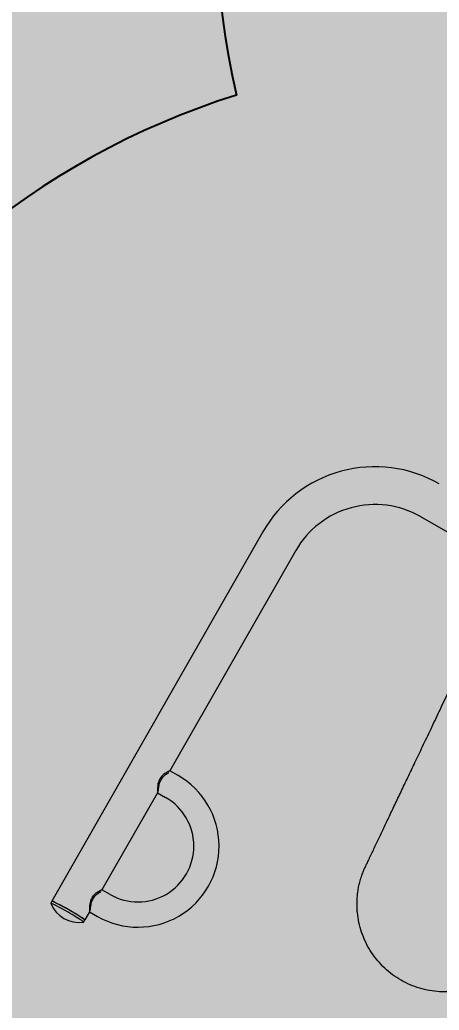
# Model space of a CAD drawing. Header units: millimetres. Extents: x 460 to 723, y 360 to 962.
# Drawn here: x 584.187 to 584.988, y 583.614 to 585.507 of the extents above; entities that cross this region are included whole.
import ezdxf
from ezdxf.lldxf.tags import DXFTag

# ---------------------------------------------------------------- set-up
doc = ezdxf.new("R2010")
doc.units = ezdxf.units.MM
doc.layers.get('0').update_dxf_attribs({"true_color": 0xc2ced6})
for name, color, linetype in [('Default', 7, 'Continuous'), ('DV3_Predeterminado', 7, 'Continuous'), ('G-ACOTADO LOTES', 251, 'Continuous')]:
    doc.layers.add(name, color=color, linetype=linetype)
doc.layers.add('Menorca-Parques-A-Bruñas', color=252, linetype='Continuous', lineweight=5)
doc.styles.add('01COTAS', font='romans.shx')
tags = doc.linetypes.add('DOT2', pattern=[3.175, 0, -3.175]).pattern_tags.tags
tags[6:7] = [DXFTag(74, 4), DXFTag(75, 0), DXFTag(340, '0'), DXFTag(46, 0.0), DXFTag(50, 0.0), DXFTag(44, 0.0), DXFTag(45, 0.0)]
tags[4:5] = [DXFTag(74, 4), DXFTag(75, 0), DXFTag(340, '0'), DXFTag(46, 0.0), DXFTag(50, 0.0), DXFTag(44, 0.0), DXFTag(45, 0.0)]
doc.dimstyles.new('DIM-50-PLANTA', dxfattribs={"dimscale": 0.05, "dimtxt": 2, "dimasz": 2, "dimexe": 2, "dimexo": 2, "dimgap": 1, "dimtad": 1, "dimzin": 4, "dimdsep": 46, "dimtxsty": '01COTAS', "dimblk": 'ARCHTICK', "dimcen": 25, "dimclrd": 256, "dimclre": 256, "dimclrt": 2, "dimadec": 0, "dimazin": 3, "dimtfac": 1, "dimtmove": 2, "dimatfit": 3, "dimfxl": 2, "dimtolj": 1, "dimtzin": 0, "dimarcsym": 0})

# ---------------------------------------------------------------- blocks, each defined once
blk = doc.blocks.new('SE2')
at = {"layer": 'DV3_Predeterminado', "color": 7, "linetype": 'Continuous', "lineweight": 18}
for p, q in [((86.964, 110.373), (86.889, 110.373)), ((100.45, 110.373), (86.964, 110.373)), ((86.889, 109.173), (86.964, 109.173)), ((87.263, 109.173), (86.964, 109.173)), ((87.263, 109.173), (87.263, 108.873)), ((88.063, 108.873), (88.063, 109.174)), ((91.609, 109.173), (88.063, 109.173)), ((91.609, 109.173), (91.609, 108.873)), ((92.409, 108.873), (92.409, 109.174)), ((100.45, 109.173), (92.409, 109.173)), ((87.263, 108.873), (87.263, 108.873)), ((91.609, 108.873), (91.609, 108.873)), ((103.347, 106.273), (103.347, 106.273)), ((103.347, 106.273), (103.347, 100.698))]:
    blk.add_line(p, q, dxfattribs=at)
at = {"layer": 'DV3_Predeterminado', "color": 7, "linetype": 'DOT2', "lineweight": 25}
for centre, start, end in [((95.104, 99.597), 47.3041, 312.6959), ((129.009, 99.597), 227.3041, 132.6959)]:
    blk.add_arc(centre, 25, start, end, dxfattribs=at)
at = {"layer": 'DV3_Predeterminado', "color": 7, "linetype": 'Continuous', "lineweight": 18}
blk.add_arc((87.629, 109.773), 0.953, 141.0661, 218.9339, dxfattribs=at)
for centre, major_axis, ratio, start_param, end_param in [((86.889, 109.773), (0, 0.6), 0.044741, 0, 0.055325), ((86.889, 109.773), (0, 0.6), 0.044741, 3.086268, 6.283185), ((86.964, 109.773), (0, 0.6), 0.044741, 3.141593, 6.283185), ((86.964, 109.773), (0, -0.6), 0.044741, 0, 3.141593), ((100.45, 106.273), (0, -4.1), 0.998999, 1.570796, 3.141593), ((100.45, 106.273), (0, -2.9), 0.998999, 1.570796, 3.141593), ((89.836, 108.873), (0, 2.575), 0.998999, 1.570796, 4.712389), ((89.836, 108.873), (0, 1.775), 0.998999, 1.570796, 4.712389)]:
    blk.add_ellipse(centre, major_axis=major_axis, ratio=ratio, start_param=start_param, end_param=end_param, dxfattribs=at)
for points, knots in [([(88.063, 109.173), (88.063, 109.174), (88.063, 109.175), (88.053, 109.183), (88.037, 109.194), (88.015, 109.21), (87.987, 109.228), (87.943, 109.253), (87.877, 109.286), (87.784, 109.318), (87.678, 109.33), (87.572, 109.316), (87.478, 109.285), (87.416, 109.256), (87.38, 109.237), (87.362, 109.228), (87.346, 109.219), (87.33, 109.21), (87.316, 109.202), (87.304, 109.195), (87.292, 109.189), (87.283, 109.183), (87.275, 109.179), (87.269, 109.176), (87.265, 109.174), (87.264, 109.173), (87.263, 109.173)], [0, 0, 0, 0, 0.042739, 0.085378, 0.12805, 0.170748, 0.213412, 0.256068, 0.338459, 0.420835, 0.50314, 0.583341, 0.663591, 0.743861, 0.765189, 0.786518, 0.807848, 0.829186, 0.850538, 0.871895, 0.893245, 0.914582, 0.93591, 0.957239, 0.978592, 1, 1, 1, 1]), ([(87.326, 109.173), (87.327, 109.174), (87.33, 109.174), (87.343, 109.181), (87.362, 109.19), (87.404, 109.21), (87.488, 109.247), (87.628, 109.282), (87.779, 109.273), (87.867, 109.243), (87.912, 109.223), (87.928, 109.215), (87.944, 109.208), (87.957, 109.2), (87.969, 109.194), (87.98, 109.188), (87.988, 109.183), (87.994, 109.179), (87.998, 109.175), (88.001, 109.174), (88, 109.173), (88, 109.173)], [0, 0, 0, 0, 0.045671, 0.091242, 0.136845, 0.182478, 0.319965, 0.457235, 0.590022, 0.72316, 0.748312, 0.773464, 0.798619, 0.823785, 0.848964, 0.87414, 0.899303, 0.924452, 0.949599, 0.974769, 1, 1, 1, 1]), ([(92.408, 109.173), (92.408, 109.174), (92.408, 109.175), (92.399, 109.183), (92.383, 109.195), (92.348, 109.218), (92.281, 109.259), (92.182, 109.303), (92.085, 109.325), (92.001, 109.328), (91.904, 109.313), (91.804, 109.278), (91.735, 109.243), (91.697, 109.222), (91.681, 109.213), (91.666, 109.204), (91.652, 109.197), (91.64, 109.19), (91.63, 109.184), (91.622, 109.179), (91.615, 109.176), (91.611, 109.174), (91.61, 109.173), (91.609, 109.173)], [0, 0, 0, 0, 0.043014, 0.085898, 0.128803, 0.171732, 0.281606, 0.391381, 0.455334, 0.519306, 0.583279, 0.680252, 0.777283, 0.799528, 0.821775, 0.844028, 0.866294, 0.888564, 0.910829, 0.93309, 0.955356, 0.977648, 1, 1, 1, 1]), ([(91.671, 109.173), (91.673, 109.174), (91.676, 109.174), (91.689, 109.181), (91.708, 109.19), (91.75, 109.21), (91.833, 109.247), (91.973, 109.282), (92.124, 109.274), (92.212, 109.243), (92.257, 109.223), (92.274, 109.215), (92.289, 109.208), (92.303, 109.2), (92.315, 109.194), (92.325, 109.188), (92.334, 109.183), (92.34, 109.179), (92.344, 109.175), (92.346, 109.174), (92.346, 109.173), (92.346, 109.173)], [0, 0, 0, 0, 0.045628, 0.091156, 0.136716, 0.182305, 0.319486, 0.456453, 0.589232, 0.722364, 0.747588, 0.772812, 0.79804, 0.823278, 0.848529, 0.873778, 0.899014, 0.924235, 0.949455, 0.974696, 1, 1, 1, 1]), ([(98.947, 96.28), (98.807, 96.291), (98.46, 96.317), (97.914, 96.357), (97.321, 96.402), (96.754, 96.445), (96.213, 96.485), (95.694, 96.524), (95.202, 96.561), (94.737, 96.596), (94.298, 96.629), (93.882, 96.66), (93.553, 96.685), (93.304, 96.703), (93.146, 96.715), (93.01, 96.725), (92.894, 96.734), (92.761, 96.744), (92.609, 96.765), (92.39, 96.808), (92.127, 96.885), (91.829, 97.011), (91.553, 97.167), (91.298, 97.353), (91.066, 97.565), (90.859, 97.803), (90.679, 98.065), (90.529, 98.346), (90.412, 98.645), (90.33, 98.955), (90.285, 99.274), (90.275, 99.597), (90.304, 99.919), (90.371, 100.237), (90.473, 100.544), (90.61, 100.838), (90.78, 101.112), (90.979, 101.363), (91.204, 101.589), (91.411, 101.754), (91.587, 101.871), (91.725, 101.952), (91.869, 102.025), (92.069, 102.113), (92.281, 102.185), (92.5, 102.237), (92.652, 102.263), (92.787, 102.28), (92.904, 102.288), (93.103, 102.303), (93.387, 102.324), (93.764, 102.353), (94.157, 102.382), (94.573, 102.414), (95.014, 102.447), (95.483, 102.482), (95.979, 102.519), (96.505, 102.558), (97.067, 102.601), (97.664, 102.645), (98.294, 102.693), (98.725, 102.725), (98.947, 102.742)], [0, 0, 0, 0, 0.02055, 0.050801, 0.079962, 0.107467, 0.133873, 0.159186, 0.183393, 0.205946, 0.227389, 0.247699, 0.266862, 0.275552, 0.284241, 0.289883, 0.295526, 0.301167, 0.309481, 0.317798, 0.333868, 0.349406, 0.364872, 0.380167, 0.395385, 0.410734, 0.426102, 0.441693, 0.457217, 0.472828, 0.488475, 0.504169, 0.51988, 0.535628, 0.551431, 0.567126, 0.582846, 0.598403, 0.613875, 0.629269, 0.636986, 0.644702, 0.652637, 0.660573, 0.676718, 0.685122, 0.693528, 0.699246, 0.704961, 0.710676, 0.728264, 0.746625, 0.765845, 0.7859, 0.807542, 0.830507, 0.854603, 0.880076, 0.907649, 0.936838, 0.967519, 1, 1, 1, 1])]:
    blk.add_open_spline(points, degree=3, knots=knots, dxfattribs=at)
blk = doc.blocks.new('_ArchTick')
at = {"color": 0, "linetype": 'ByBlock', "const_width": 0.15}
blk.add_lwpolyline([(-0.5, -0.5), (0.5, 0.5)], dxfattribs=at)
blk = doc.blocks.new('*D283')
at = {"layer": 'Defpoints', "color": 0, "transparency": 16777216}
for p in [(599.717, 584.2951), (599.9993, 584.1338), (581.3643, 552.1676)]:
    blk.add_point(p, dxfattribs=at)
at = {"layer": 'Menorca-Parques-A-Bruñas', "lineweight": -2, "transparency": 16777216}
for p, q in [((581.6467, 552.0063), (599.9993, 584.1338)), ((599.9954, 584.136), (600.0862, 584.0842)), ((581.6427, 552.0085), (581.7335, 551.9567))]:
    blk.add_line(p, q, dxfattribs=at)
at = {"layer": 'Menorca-Parques-A-Bruñas', "lineweight": -2, "transparency": 16777216, "xscale": 0.1, "yscale": 0.1, "zscale": 0.1}
for p, rotation in [((599.9993, 584.1338), 60.26305922463302), ((581.6467, 552.0063), 240.263059224633)]:
    blk.add_blockref('_ArchTick', p, dxfattribs=dict(at, rotation=rotation))
at = {"layer": 'Menorca-Parques-A-Bruñas', "color": 2, "transparency": 16777216, "insert": (590.7362, 568.1197), "char_height": 0.1, "attachment_point": 5, "rotation": 60.2631, "style": '01COTAS'}
blk.add_mtext('\\A1;37.00', dxfattribs=at)
blk = doc.blocks.new('*D284')
at = {"layer": 'Defpoints', "color": 0, "transparency": 16777216}
for p in [(579.2077, 596.2547), (579.1027, 596.0709), (599.717, 584.2951)]:
    blk.add_point(p, dxfattribs=at)
at = {"layer": 'Menorca-Parques-A-Bruñas', "lineweight": -2, "transparency": 16777216}
for p, q in [((579.2055, 596.2508), (579.2573, 596.3416)), ((599.822, 584.4789), (579.2077, 596.2547)), ((599.8198, 584.475), (599.8716, 584.5658))]:
    blk.add_line(p, q, dxfattribs=at)
at = {"layer": 'Menorca-Parques-A-Bruñas', "lineweight": -2, "transparency": 16777216, "xscale": 0.1, "yscale": 0.1, "zscale": 0.1}
for p, rotation in [((579.2077, 596.2547), 150.2630592274966), ((599.822, 584.4789), 330.2630592274966)]:
    blk.add_blockref('_ArchTick', p, dxfattribs=dict(at, rotation=rotation))
at = {"layer": 'Menorca-Parques-A-Bruñas', "color": 2, "transparency": 16777216, "insert": (589.5645, 590.4537), "char_height": 0.1, "attachment_point": 5, "rotation": 330.2631, "style": '01COTAS'}
blk.add_mtext('\\A1;23.74', dxfattribs=at)

msp = doc.modelspace()

# ---------------------------------------------------------------- hatches: boundary and pattern name
at = {"layer": 'G-ACOTADO LOTES'}
h = msp.add_hatch(color=45, dxfattribs=at)
h.dxf.hatch_style = 1
h.paths.add_polyline_path([(583.5011, 590.4114), (581.8963, 589.47), (581.9571, 582.8793), (592.3649, 576.9339), (595.9889, 583.2778)])

# ---------------------------------------------------------------- block references
at = {"layer": 'Default', "xscale": 0.06026779493539318, "yscale": 0.06026779493539318, "zscale": 0.06026779493539318, "rotation": 60.26305923788698}
msp.add_blockref('SE2', (587.4245, 575.9721, 2.0973), dxfattribs=at)

# ---------------------------------------------------------------- dimensions: what is measured, and where the dimension line sits
at = {"layer": 'Menorca-Parques-A-Bruñas'}
for p1, p2, distance, picture, middle in [((599.717, 584.2951, 2.0973), (579.1027, 596.0709, 2.0973), -0.2117, '*D284', (589.5645, 590.4537, 2.0973)), ((581.3643, 552.1676, 2.0973), (599.717, 584.2951, 2.0973), -0.3252, '*D283', (590.7362, 568.1197, 2.0973))]:
    dim = msp.add_aligned_dim(p1=p1, p2=p2, distance=distance, dimstyle='DIM-50-PLANTA', override={"dimfxl": 0.09, "dimfxlon": 1}, dxfattribs=at)
    dim.commit()
    dim.dimension.update_dxf_attribs({"geometry": picture, "text_midpoint": middle})

doc.saveas('drawing.dxf')
